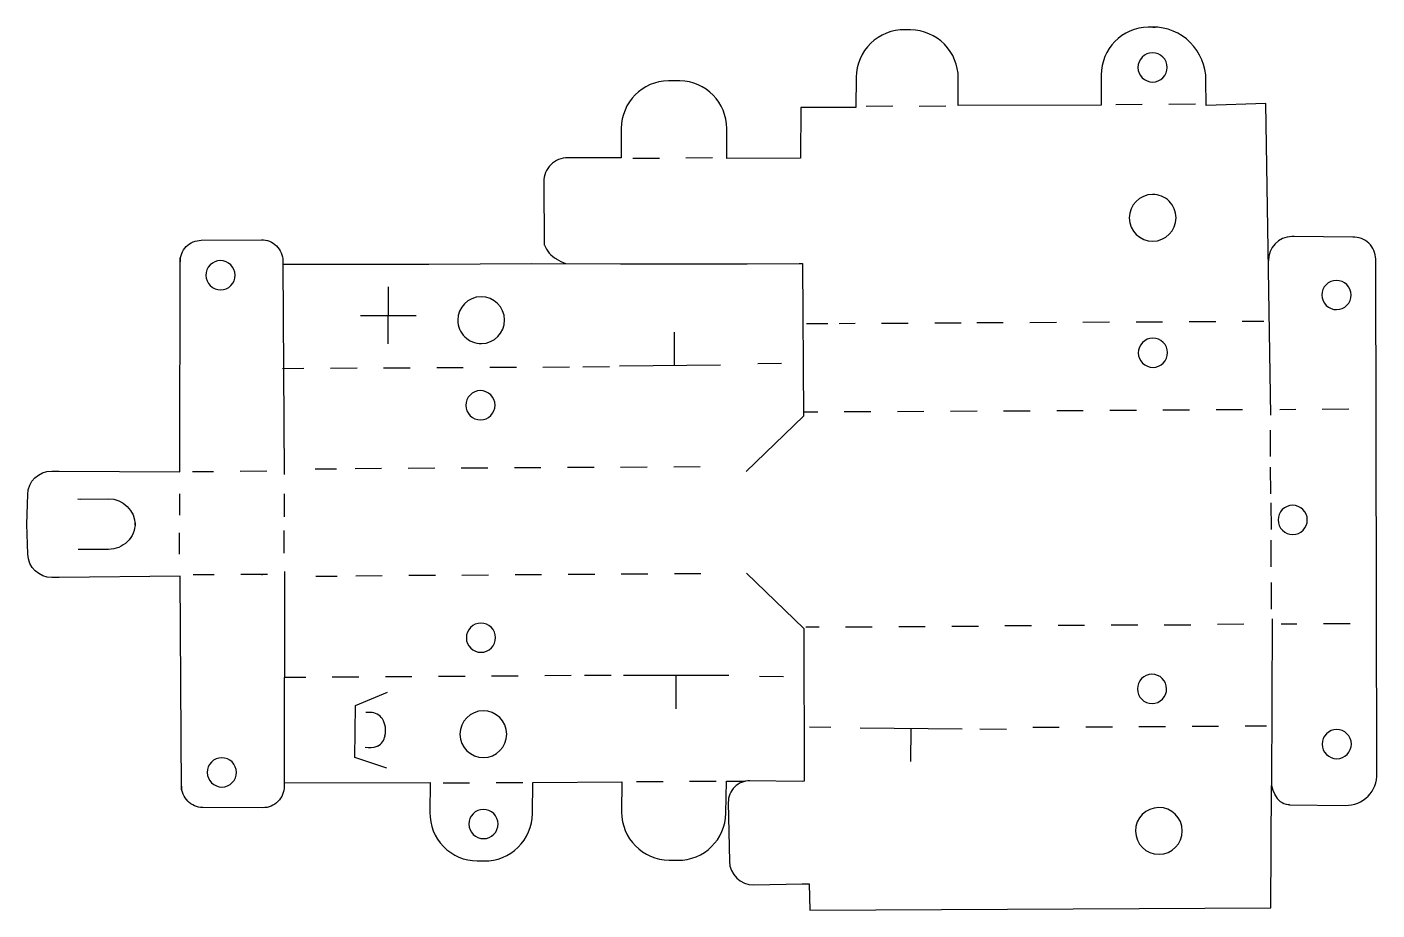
# Model space of a CAD drawing. Header units: millimetres. Extents: x 23 to 278, y 66 to 233.
import ezdxf

# ---------------------------------------------------------------- set-up
doc = ezdxf.new("R2010")
doc.units = ezdxf.units.MM
doc.layers.get('0').update_dxf_attribs({"linetype": 'CONTINUOUS'})

msp = doc.modelspace()

# ---------------------------------------------------------------- linework, layer by layer
for p, q in [((189.82, 231.98), (188.77, 232)), ((235.86, 232.54), (234.54, 232.52)), ((235.4, 232.54), (235.86, 232.54)), ((145.16, 222.44), (144.23, 222.43)), ((146.38, 222.42), (145.16, 222.44)), ((179.57, 223.1), (179.51, 217.37)), ((198.76, 217.79), (198.78, 222.94)), ((225.72, 223.51), (225.72, 217.82)), ((245.44, 217.78), (245.43, 222.56)), ((169.15, 217.41), (169.1, 207.83)), ((179.51, 217.37), (169.15, 217.41)), ((186.44, 217.62), (181.44, 217.58)), ((191.44, 217.65), (196.44, 217.68)), ((225.72, 217.82), (198.76, 217.79)), ((233.44, 217.93), (228.44, 217.9)), ((243.44, 218), (238.44, 217.96)), ((256.72, 218.12), (245.44, 217.78)), ((257.64, 159.51), (256.72, 218.12)), ((135.34, 213.45), (135.33, 207.93)), ((155.21, 207.8), (155.19, 213.44)), ((135.33, 207.93), (125.26, 207.95)), ((142.51, 207.82), (137.51, 207.79)), ((152.51, 207.89), (147.51, 207.86)), ((169.1, 207.83), (155.21, 207.8)), ((120.75, 203.42), (120.85, 191.57)), ((56.25, 192.4), (67.57, 192.51)), ((120.85, 191.57), (120.87, 191.49)), ((257.18, 188.53), (257.14, 190.87)), ((261.98, 193.11), (261.61, 193.1)), ((262.03, 193.09), (261.98, 193.11)), ((262.04, 193.09), (262.03, 193.09)), ((273.07, 192.97), (262.04, 193.09)), ((52.22, 148.85), (52.28, 189.09)), ((52.28, 189.09), (52.29, 188.36)), ((71.61, 188.51), (71.61, 187.93)), ((277.63, 92.04), (277.4, 188.86)), ((71.61, 187.93), (71.88, 148.33)), ((71.61, 187.93), (99.13, 187.92)), ((71.95, 187.97), (71.95, 187.97)), ((99.13, 187.92), (118.41, 188.03)), ((118.41, 188.03), (135.18, 188)), ((135.18, 188), (159.02, 188)), ((159.02, 188), (168.86, 188.06)), ((168.86, 188.06), (169.49, 188.06)), ((169.49, 188.06), (169.63, 159.31)), ((91.44, 172.93), (91.48, 183.61)), ((86.23, 178.27), (96.73, 178.27)), ((174.21, 176.69), (170.21, 176.67)), ((179.36, 176.72), (176.36, 176.7)), ((189.36, 176.77), (184.36, 176.74)), ((199.36, 176.82), (194.36, 176.8)), ((207.26, 176.86), (202.26, 176.84)), ((217.26, 176.91), (212.26, 176.89)), ((227.26, 176.97), (222.26, 176.94)), ((237.26, 177.02), (232.26, 176.99)), ((247.26, 177.07), (242.26, 177.04)), ((256.3, 177.12), (252.26, 177.1)), ((145.28, 175.09), (145.31, 168.84)), ((71.55, 168.3), (75.59, 168.32)), ((80.59, 168.34), (85.59, 168.37)), ((90.59, 168.4), (95.59, 168.42)), ((100.59, 168.45), (105.59, 168.47)), ((110.59, 168.5), (115.59, 168.53)), ((120.59, 168.55), (125.59, 168.58)), ((128.09, 168.59), (133.09, 168.62)), ((154.05, 168.88), (135.02, 168.68)), ((161.04, 169.18), (165.53, 169.25)), ((192.33, 160.17), (187.33, 160.14)), ((202.33, 160.22), (197.33, 160.2)), ((212.33, 160.27), (207.33, 160.25)), ((222.33, 160.33), (217.33, 160.3)), ((232.33, 160.38), (227.33, 160.35)), ((242.33, 160.43), (237.33, 160.4)), ((252.33, 160.48), (247.33, 160.46)), ((262.33, 160.53), (259.33, 160.52)), ((272.32, 160.63), (267.33, 160.58)), ((169.63, 159.31), (158.86, 148.88)), ((172.33, 160.07), (169.83, 160.05)), ((182.33, 160.12), (177.33, 160.09)), ((257.59, 151.69), (257.57, 156.69)), ((28.09, 148.96), (29.47, 148.96)), ((29.47, 148.96), (52.22, 148.85)), ((58.59, 148.85), (54.59, 148.82)), ((68.59, 148.92), (63.59, 148.88)), ((67.63, 149), (67.63, 148.96)), ((77.72, 149.36), (81.74, 149.4)), ((90.22, 149.43), (85.22, 149.4)), ((100.22, 149.48), (95.22, 149.46)), ((110.22, 149.53), (105.22, 149.51)), ((120.22, 149.59), (115.22, 149.56)), ((130.22, 149.64), (125.22, 149.61)), ((140.22, 149.69), (135.22, 149.66)), ((150.22, 149.74), (145.22, 149.72)), ((257.64, 144.69), (257.61, 149.69)), ((23.44, 138.94), (23.57, 144.57)), ((33.02, 143.7), (38.77, 143.74)), ((33.52, 143.63), (33.03, 143.7)), ((52.14, 144.71), (52.13, 140.66)), ((71.85, 144.65), (71.86, 140.35)), ((257.64, 142.97), (257.68, 137.97)), ((23.6, 133.31), (23.44, 138.94)), ((43.81, 138.78), (43.8, 139.06)), ((43.81, 138.92), (43.81, 139.21)), ((52.17, 133.32), (52.14, 137.37)), ((71.88, 133.49), (71.87, 137.79)), ((257.72, 130.97), (257.69, 135.97)), ((38.8, 134.22), (33.05, 134.23)), ((71.93, 130.04), (71.86, 90.27)), ((150.34, 129.64), (145.34, 129.61)), ((158.91, 129.72), (169.74, 119.34)), ((29.53, 128.95), (28.15, 128.94)), ((52.27, 129.18), (29.53, 128.95)), ((52.55, 88.94), (52.27, 129.18)), ((58.71, 129.45), (54.71, 129.43)), ((68.71, 129.5), (63.71, 129.47)), ((67.74, 129.4), (67.74, 129.45)), ((77.84, 129.16), (81.86, 129.17)), ((90.34, 129.24), (85.34, 129.21)), ((100.34, 129.31), (95.34, 129.28)), ((110.34, 129.38), (105.34, 129.34)), ((120.34, 129.44), (115.34, 129.41)), ((130.34, 129.51), (125.34, 129.48)), ((140.34, 129.58), (135.34, 129.54)), ((257.78, 122.97), (257.74, 127.97)), ((172.57, 119.58), (170.07, 119.57)), ((177.57, 119.62), (182.57, 119.65)), ((187.57, 119.68), (192.57, 119.72)), ((197.57, 119.75), (202.57, 119.78)), ((212.57, 119.85), (207.57, 119.82)), ((222.57, 119.92), (217.57, 119.88)), ((232.57, 119.98), (227.57, 119.95)), ((237.57, 120.02), (242.57, 120.05)), ((252.57, 120.12), (247.57, 120.08)), ((257.87, 121.16), (257.75, 89.81)), ((262.56, 120.18), (259.56, 120.16)), ((272.56, 120.21), (267.56, 120.19)), ((169.74, 119.34), (169.75, 90.59)), ((71.9, 110.15), (75.93, 110.18)), ((80.93, 110.21), (85.93, 110.25)), ((90.93, 110.28), (95.93, 110.31)), ((100.93, 110.35), (105.93, 110.38)), ((110.93, 110.42), (115.93, 110.45)), ((120.93, 110.48), (125.93, 110.52)), ((128.43, 110.53), (133.43, 110.57)), ((155.58, 110.51), (135.73, 110.48)), ((145.7, 104.24), (145.66, 110.49)), ((161.39, 110.34), (165.88, 110.31)), ((85.27, 104.86), (91.34, 107.36)), ((85.16, 95.03), (85.27, 104.86)), ((174.81, 100.7), (170.81, 100.74)), ((180.3, 100.64), (199.51, 100.43)), ((189.84, 94.28), (189.91, 100.53)), ((207.87, 100.34), (202.87, 100.39)), ((217.81, 100.72), (212.81, 100.69)), ((227.81, 100.79), (222.81, 100.75)), ((237.81, 100.85), (232.81, 100.82)), ((247.81, 100.92), (242.81, 100.89)), ((256.85, 100.98), (252.81, 100.95)), ((89.34, 97.16), (89.4, 97.19)), ((89.4, 97.19), (89.46, 97.22)), ((91.21, 93.07), (85.16, 95.03)), ((52.55, 89.67), (52.55, 88.94)), ((71.86, 90.27), (99.38, 90.36)), ((71.86, 90.27), (71.87, 89.63)), ((99.38, 90.36), (99.3, 84.72)), ((106.78, 90.24), (101.78, 90.2)), ((116.78, 90.3), (111.78, 90.27)), ((118.61, 84.49), (118.66, 90.35)), ((118.66, 90.35), (135.43, 90.47)), ((135.43, 90.47), (135.41, 84.78)), ((143.2, 90.48), (138.2, 90.45)), ((153.2, 90.55), (148.2, 90.51)), ((155.04, 84.58), (155.14, 90.59)), ((155.14, 90.59), (158.69, 90.59)), ((169.38, 90.53), (159.55, 90.67)), ((169.75, 90.59), (169.38, 90.53)), ((257.66, 66.79), (257.75, 89.81)), ((155.49, 86.59), (155.7, 75.51)), ((67.85, 85.6), (56.53, 85.65)), ((260.9, 86.2), (260.98, 86.19)), ((260.98, 86.19), (261.07, 86.18)), ((261.07, 86.18), (261.15, 86.17)), ((261.15, 86.17), (271.66, 86.04)), ((108.21, 75.59), (109.52, 75.58)), ((144.33, 75.74), (145.96, 75.72)), ((160.28, 71.1), (169.42, 71.25)), ((169.42, 71.25), (170.72, 71.29)), ((170.72, 71.29), (170.87, 66.35)), ((170.87, 66.35), (257.66, 66.79))]:
    msp.add_line(p, q)
for points in [[(232.63, 224.92, 0.414214), (235.39, 222.19, 0.414214), (238.13, 224.95, 0.414214), (235.36, 227.69, 0.414214)], [(235.36, 201.03, 0.414212), (230.99, 196.6, 0.414208), (235.42, 192.23, 0.41421), (239.79, 196.65, 0.198916), (238.48, 199.76, 0.198919)], [(62.63, 185.84, 0.414214), (59.87, 188.57, 0.414214), (57.13, 185.8, 0.414214), (59.9, 183.07, 0.414214)], [(267.26, 182.08, 0.414214), (270.03, 179.35, 0.414214), (272.76, 182.12, 0.414214), (269.99, 184.85, 0.414214)], [(104.56, 177.34, 0.414215), (108.99, 172.97, 0.414207), (113.36, 177.4, 0.414211), (108.93, 181.77, 0.414212)], [(238.19, 171.25, 0.414214), (235.42, 173.98, 0.414214), (232.69, 171.21, 0.414214), (235.46, 168.48, 0.414214)], [(108.84, 158.6, 0.414214), (111.57, 161.37, 0.414214), (108.8, 164.1, 0.414214), (106.07, 161.33, 0.414214)], [(261.74, 142.52, 0.414214), (259.01, 139.76, 0.414214), (261.78, 137.02, 0.414214), (264.51, 139.79, 0.414214)], [(111.67, 117.62, 0.414214), (108.9, 120.35, 0.414214), (106.17, 117.58, 0.414214), (108.93, 114.85, 0.414214)], [(232.52, 107.95, 0.414214), (235.29, 105.22, 0.414214), (238.02, 107.99, 0.414214), (235.25, 110.72, 0.414214)], [(104.96, 99.42, 0.414212), (109.39, 95.04, 0.414213), (113.76, 99.47, 0.41421), (109.33, 103.84, 0.41421)], [(267.3, 97.56, 0.414214), (270.07, 94.82, 0.414214), (272.8, 97.59, 0.414214), (270.03, 100.32, 0.414214)], [(60.11, 95, 0.414214), (57.38, 92.23, 0.414214), (60.15, 89.5, 0.414214), (62.88, 92.27, 0.414214)], [(112.14, 82.55, 0.414214), (109.37, 85.28, 0.414214), (106.64, 82.51, 0.414214), (109.41, 79.78, 0.414214)], [(236.59, 76.84, 0.41421), (240.97, 81.27, 0.41421), (236.54, 85.64, 0.414208), (232.17, 81.21, 0.41421)]]:
    msp.add_lwpolyline(points, format="xyb", close=True)
for centre, radius, start, end in [((188.57, 223.01), 9, 88.7716, 134.0821), ((189.78, 222.98), 9, -0.2722, 89.7281), ((234.72, 223.52), 9, 91.1068, 180.0827), ((235.43, 222.54), 10, 45.1292, 90.1749), ((188.57, 223.01), 9, 134.0813, 179.3917), ((235.43, 222.54), 10, 0.0832, 45.1289), ((144.34, 213.43), 9, 90.7478, 179.8737), ((146.19, 213.42), 9, 0.1235, 88.7955), ((125.25, 203.45), 4.5, 135.1668, 180.4578), ((125.25, 203.45), 4.5, 89.8737, 135.1648), ((125.45, 193.17), 4.87, 200.1635, 241.3262), ((261.68, 188.6), 4.5, 90.8999, 180.8824), ((273.21, 188.79), 4.19, 46.4764, 91.9498), ((273.21, 188.79), 4.19, 1.0017, 46.4747), ((129.27, 198.99), 11.82, 238.5901, 248.0702), ((87.81, 98.25), 5.29, 86.6662, 95.8445), ((88.09, 100.76), 2.77, 34.8591, 89.4686), ((86.73, 100.15), 4.24, -13.7804, 31.1409), ((88.16, 99.62), 2.74, 298.5373, 349.8803), ((87.93, 100.88), 3.98, 257.9258, 290.8213), ((271.69, 91.91), 5.94, -43.9054, 1.2475), ((159.49, 86.67), 4, 135.1372, 181.1051), ((159.49, 86.67), 4, 89.1789, 135.1378), ((266.3, 92), 8.83, 194.3548, 206.9274), ((261.27, 89.31), 3.13, 204.6661, 263.1776), ((271.75, 92.02), 5.98, 269.1432, 314.9658), ((108.3, 84.59), 9, 179.1757, 224.3079), ((109.61, 84.58), 9, 269.4373, 359.4376), ((144.41, 84.74), 9, 179.7246, 269.4889), ((146.04, 84.72), 9, 269.4888, 359.0766), ((108.3, 84.59), 9, 224.3073, 269.4369), ((160.2, 75.6), 4.5, 181.1025, 270.9481)]:
    msp.add_arc(centre, radius, start, end)
at = {"extrusion": (0, 0, -1)}
for centre, radius, start, end in [((-56.29, 188.4), 4, -0.5839, 44.4432), ((-56.29, 188.4), 4, 44.445, 89.4638), ((-67.61, 188.51), 4, 89.4671, 134.739), ((-67.61, 188.51), 4, 134.7391, 180.0101), ((-28.07, 144.46), 4.5, 1.3148, 90.2747), ((-38.81, 138.74), 5, 89.6094, 179.6081), ((-38.81, 139.22), 5, 180.0877, 225.089), ((-38.99, 138.93), 4.82, 178.3829, 180.1041), ((-38.81, 139.22), 5, 225.0886, 270.0887), ((-28.1, 133.44), 4.5, 269.4231, 358.3841), ((-56.55, 89.65), 4, -44.7462, 0.2816), ((-67.87, 89.6), 4, 179.6851, 224.9562), ((-56.55, 89.65), 4, 270.2305, 315.2547), ((-67.87, 89.6), 4, 224.9571, 270.2298)]:
    msp.add_arc(centre, radius, start, end, dxfattribs=at)

doc.saveas('drawing.dxf')
